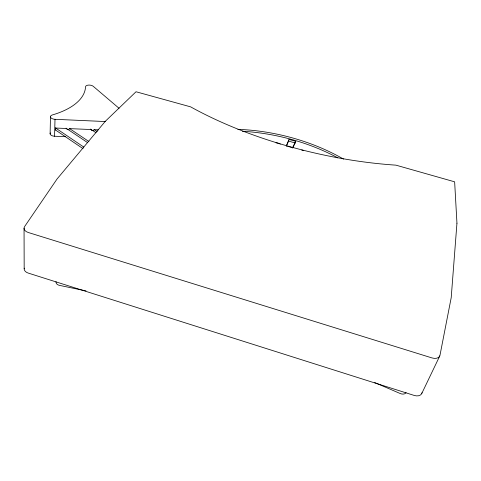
<?xml version="1.0" encoding="UTF-8"?>
<svg xmlns="http://www.w3.org/2000/svg" width="481" height="481" viewBox="0 0 481 481"><rect width="100%" height="100%" fill="white"/><g stroke="black" fill="none" stroke-linecap="round" stroke-linejoin="round"><path stroke-width="0.72" d="M50.114 133.874L50.469 116.937M65.705 136.688L54.569 136.249L55.002 119.3A4.515 2.321 3.9 0 1 50.655 117.436A4.515 2.321 3.9 0 1 52.477 114.911A76.804 36.736 2.9 0 0 85.54 86.796A4.191 2.044 5.6 0 1 88.6 85.095A4.191 2.044 5.6 0 1 93.242 86.315L119.041 108.273M55.58 130.05L55.634 128.042L66.528 128.499C66.757 129.864 69.294 129.978 69.631 128.631L91.174 129.539L91.354 130.044M286.423 146.284L289.105 139.448L295.755 141.354L292.743 148.106M286.255 145.899L289.105 139.448M421.849 393.338L439.802 355.898M292.508 147.703L295.755 141.354M98.497 129.852L94.234 129.672L93.043 130.579L91.582 130.261M55.002 119.3L105.495 121.555M276.01 142.797L277.483 143.037A4.016 2.098 12.8 0 1 280.267 144.114M85.991 290.885L59.524 285.383A4.96 3.319 0.8 0 1 56.043 281.674M288.702 141.113L295.334 143.019M287.644 146.302L291.811 147.499M374.681 382.545L400.204 393.518A5.309 3.62 26.7 0 0 406.072 392.628M94.096 129.581L97.21 131.626M90.464 129.07L96.08 132.768M69.102 128.283L88.895 141.516M66.047 128.18L87.704 142.695M55.279 127.802L83.796 147.078M55.231 129.81L83.069 148.677M24.05 228.216L24.176 268.777M24.254 268.188A7.227 4.708 -0.7 0 0 28.187 273.064L414.195 395.436A7.756 5.225 27.2 0 0 422.041 392.712M54.569 136.249A4.443 2.357 3.6 0 1 50.361 132.894M237.891 129.365A141.33 83.123 13.1 0 1 343.53 159.097M242.436 131.271A141.077 83.231 13.1 0 1 337.836 157.852M301.719 150.048A4.04 2.11 13.8 0 1 302.747 150.252M303.246 150.409A4.04 2.11 13.8 0 1 303.727 150.595M456.95 223.22L451.208 297.655L439.983 355.273A8.105 5.165 25.7 0 1 431.884 357.9L28.235 232.485A7.534 4.63 0.5 0 1 24.633 226.533L57.047 179.004L105.321 121.29L136.021 91.757L190.632 106.86A228.463 95.322 13.4 0 0 395.917 165.151L454.641 181.824L456.95 223.22"/></g></svg>
